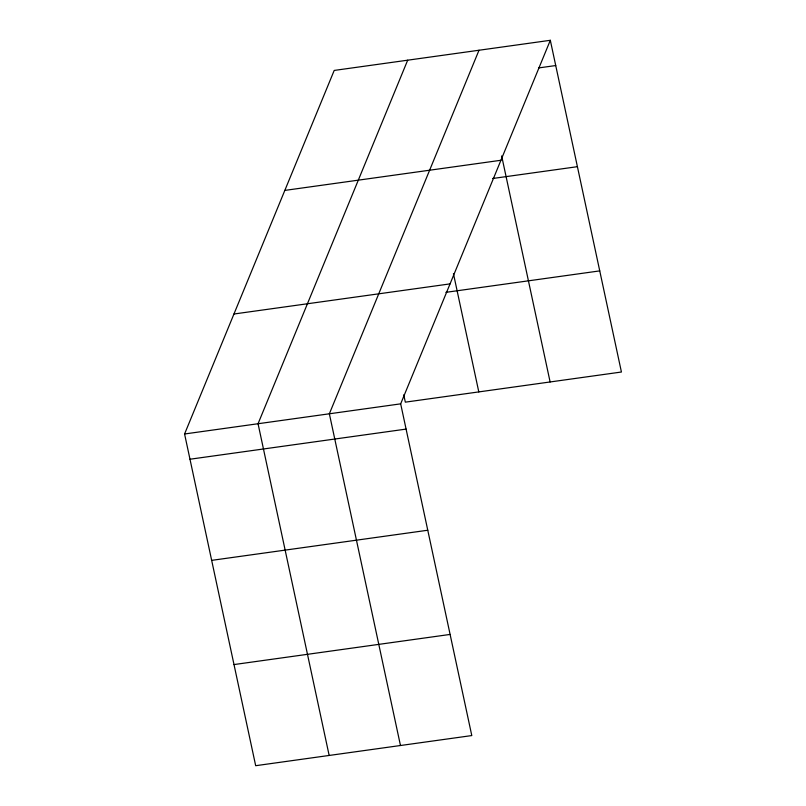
<?xml version="1.0" encoding="UTF-8"?>
<svg xmlns="http://www.w3.org/2000/svg" width="806" height="806" viewBox="0 0 806 806"><rect width="100%" height="100%" fill="white"/><g stroke="black" fill="none" stroke-linecap="round" stroke-linejoin="round"><path stroke-width="1.21" d="M550.317 40.3L400.673 403.846L471.792 735.566L255.683 765.7L184.574 433.981L334.208 70.434L550.317 40.3L621.426 372.019L405.327 402.154L403.756 394.839M407.685 60.188L258.051 423.734L329.16 755.454M479.006 50.244L329.362 413.79L400.471 745.51M538.519 67.946L555.727 65.548M284.83 190.407L500.939 160.273M492.567 178.509L577.408 166.681M233.952 314.008L450.06 283.883M445.909 292.336L599.745 270.887M184.574 433.981L400.673 403.846M189.984 459.229L406.093 429.094M211.666 560.361L427.774 530.237M234.002 664.567L450.111 634.433M501.654 155.911L550.115 381.963M453.435 273.607L478.804 391.907"/></g></svg>
